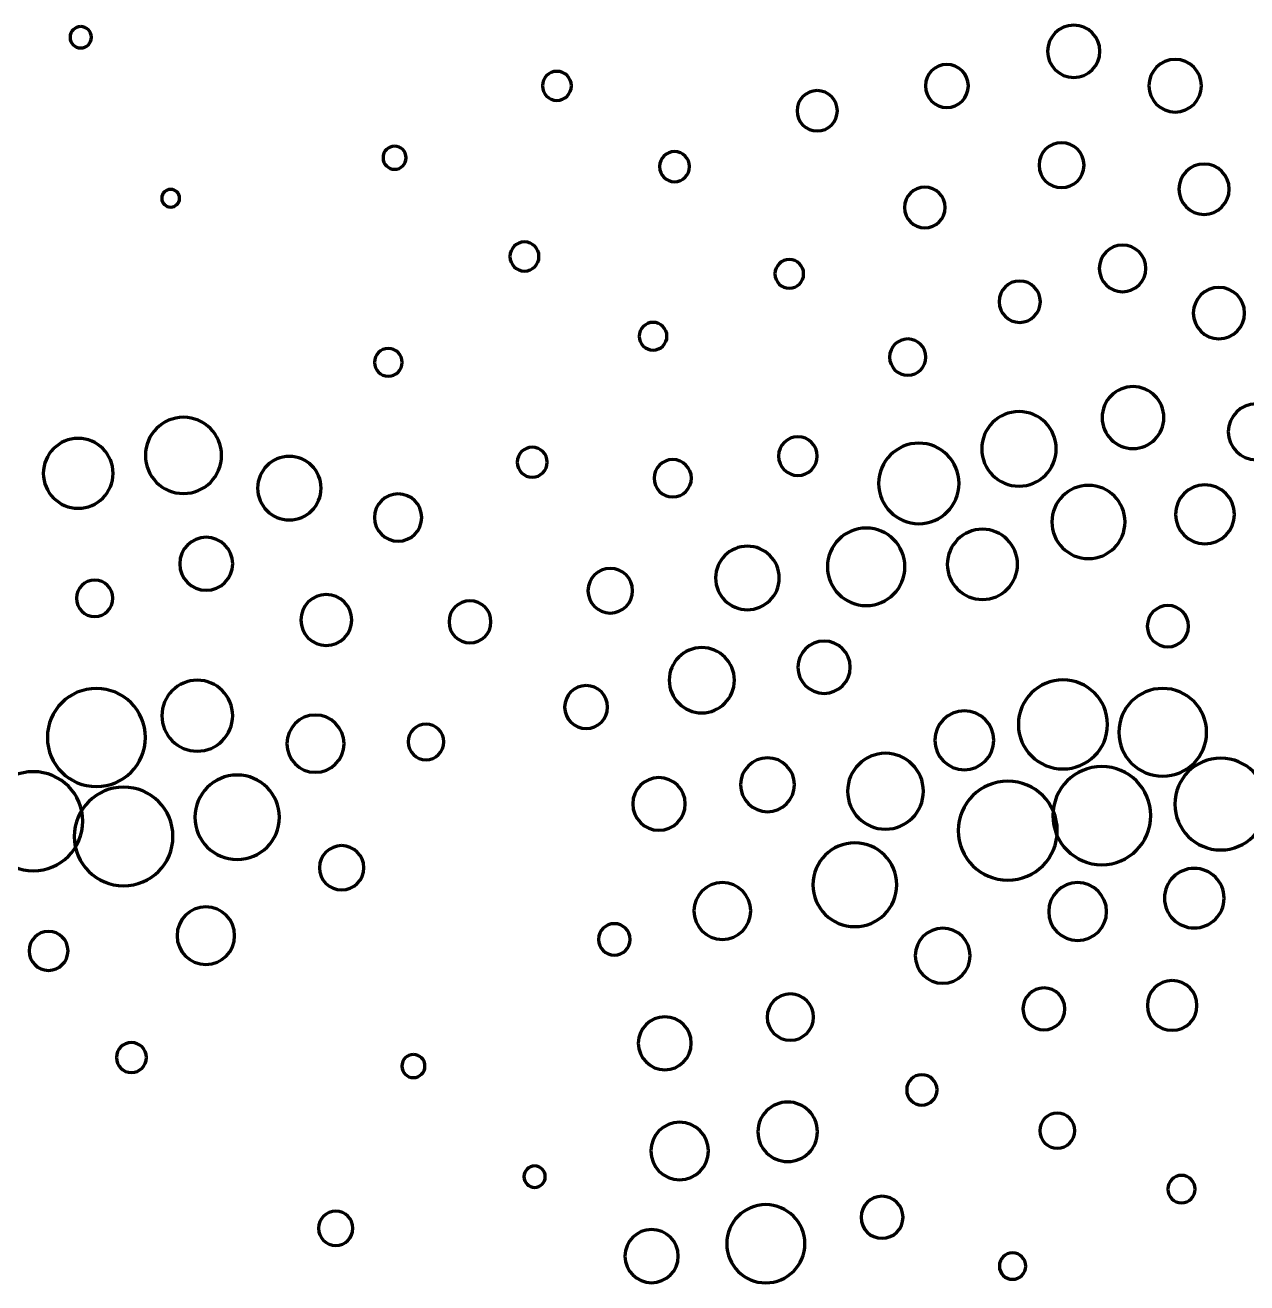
# Model space of a CAD drawing. Header units: inches. Extents: x 41 to 2959, y -2668 to -383.
# Drawn here: x 1374 to 1878, y -1462 to -943 of the extents above; entities that cross this region are included whole.
import ezdxf

# ---------------------------------------------------------------- set-up
doc = ezdxf.new("R2010")
doc.units = ezdxf.units.IN
doc.header["$MEASUREMENT"] = 0
doc.layers.add('Layer 1', color=7, linetype='Continuous')

# ---------------------------------------------------------------- blocks, each defined once
blk = doc.blocks.new('block 3')
at = {"layer": 'Layer 1', "color": 7, "lineweight": 70}
for points in [[(1397.22, -943.47), (1399.66, -943.47), (1401.64, -945.44), (1401.64, -947.88), (1401.64, -950.32), (1399.66, -952.3), (1397.22, -952.3), (1394.78, -952.3), (1392.8, -950.32), (1392.8, -947.88), (1392.8, -945.44), (1394.78, -943.47), (1397.22, -943.47)], [(1806.79, -942.88), (1812.74, -942.88), (1817.57, -947.71), (1817.57, -953.66), (1817.57, -959.62), (1812.74, -964.44), (1806.79, -964.44), (1800.83, -964.44), (1796, -959.62), (1796, -953.66), (1796, -947.71), (1800.83, -942.88), (1806.79, -942.88)], [(1754.44, -959.09), (1759.34, -959.09), (1763.31, -963.06), (1763.31, -967.96), (1763.31, -972.85), (1759.34, -976.82), (1754.44, -976.82), (1749.55, -976.82), (1745.58, -972.85), (1745.58, -967.96), (1745.58, -963.06), (1749.55, -959.09), (1754.44, -959.09)], [(1848.62, -957.02), (1854.61, -957.02), (1859.47, -961.88), (1859.47, -967.87), (1859.47, -973.86), (1854.61, -978.72), (1848.62, -978.72), (1842.63, -978.72), (1837.77, -973.86), (1837.77, -967.87), (1837.77, -961.88), (1842.63, -957.02), (1848.62, -957.02)], [(1593.61, -961.93), (1596.92, -961.93), (1599.6, -964.62), (1599.6, -967.92), (1599.6, -971.23), (1596.92, -973.91), (1593.61, -973.91), (1590.3, -973.91), (1587.62, -971.23), (1587.62, -967.92), (1587.62, -964.62), (1590.3, -961.93), (1593.61, -961.93)], [(1700.96, -969.87), (1705.55, -969.87), (1709.27, -973.6), (1709.27, -978.19), (1709.27, -982.78), (1705.55, -986.51), (1700.96, -986.51), (1696.37, -986.51), (1692.64, -982.78), (1692.64, -978.19), (1692.64, -973.6), (1696.37, -969.87), (1700.96, -969.87)], [(1526.64, -992.8), (1529.27, -992.8), (1531.4, -994.93), (1531.4, -997.56), (1531.4, -1000.19), (1529.27, -1002.32), (1526.64, -1002.32), (1524.01, -1002.32), (1521.88, -1000.19), (1521.88, -997.56), (1521.88, -994.93), (1524.01, -992.8), (1526.64, -992.8)], [(1642.13, -995.04), (1645.55, -995.04), (1648.32, -997.81), (1648.32, -1001.24), (1648.32, -1004.66), (1645.55, -1007.43), (1642.13, -1007.43), (1638.7, -1007.43), (1635.93, -1004.66), (1635.93, -1001.24), (1635.93, -997.81), (1638.7, -995.04), (1642.13, -995.04)], [(1801.75, -991.36), (1806.87, -991.36), (1811.02, -995.51), (1811.02, -1000.63), (1811.02, -1005.75), (1806.87, -1009.9), (1801.75, -1009.9), (1796.63, -1009.9), (1792.47, -1005.75), (1792.47, -1000.63), (1792.47, -995.51), (1796.63, -991.36), (1801.75, -991.36)], [(1860.54, -1000.15), (1866.27, -1000.15), (1870.91, -1004.8), (1870.91, -1010.52), (1870.91, -1016.25), (1866.27, -1020.9), (1860.54, -1020.9), (1854.81, -1020.9), (1850.17, -1016.25), (1850.17, -1010.52), (1850.17, -1004.8), (1854.81, -1000.15), (1860.54, -1000.15)], [(1434.3, -1010.61), (1436.32, -1010.61), (1437.96, -1012.25), (1437.96, -1014.28), (1437.96, -1016.3), (1436.32, -1017.94), (1434.3, -1017.94), (1432.27, -1017.94), (1430.64, -1016.3), (1430.64, -1014.28), (1430.64, -1012.25), (1432.27, -1010.61), (1434.3, -1010.61)], [(1745.37, -1009.69), (1750, -1009.69), (1753.75, -1013.44), (1753.75, -1018.07), (1753.75, -1022.7), (1750, -1026.46), (1745.37, -1026.46), (1740.74, -1026.46), (1736.98, -1022.7), (1736.98, -1018.07), (1736.98, -1013.44), (1740.74, -1009.69), (1745.37, -1009.69)], [(1580.22, -1032.3), (1583.53, -1032.3), (1586.21, -1034.98), (1586.21, -1038.29), (1586.21, -1041.6), (1583.53, -1044.28), (1580.22, -1044.28), (1576.91, -1044.28), (1574.23, -1041.6), (1574.23, -1038.29), (1574.23, -1034.98), (1576.91, -1032.3), (1580.22, -1032.3)], [(1826.91, -1033.57), (1832.22, -1033.57), (1836.52, -1037.88), (1836.52, -1043.19), (1836.52, -1048.5), (1832.22, -1052.81), (1826.91, -1052.81), (1821.6, -1052.81), (1817.29, -1048.5), (1817.29, -1043.19), (1817.29, -1037.88), (1821.6, -1033.57), (1826.91, -1033.57)], [(1689.46, -1039.53), (1692.73, -1039.53), (1695.38, -1042.18), (1695.38, -1045.45), (1695.38, -1048.72), (1692.73, -1051.37), (1689.46, -1051.37), (1686.19, -1051.37), (1683.54, -1048.72), (1683.54, -1045.45), (1683.54, -1042.18), (1686.19, -1039.53), (1689.46, -1039.53)], [(1784.49, -1048.41), (1789.19, -1048.41), (1793.01, -1052.22), (1793.01, -1056.93), (1793.01, -1061.64), (1789.19, -1065.45), (1784.49, -1065.45), (1779.78, -1065.45), (1775.97, -1061.64), (1775.97, -1056.93), (1775.97, -1052.22), (1779.78, -1048.41), (1784.49, -1048.41)], [(1866.68, -1051.06), (1872.52, -1051.06), (1877.25, -1055.79), (1877.25, -1061.63), (1877.25, -1067.47), (1872.52, -1072.21), (1866.68, -1072.21), (1860.83, -1072.21), (1856.1, -1067.47), (1856.1, -1061.63), (1856.1, -1055.79), (1860.83, -1051.06), (1866.68, -1051.06)], [(1633.28, -1065.45), (1636.44, -1065.45), (1639, -1068.01), (1639, -1071.17), (1639, -1074.32), (1636.44, -1076.88), (1633.28, -1076.88), (1630.12, -1076.88), (1627.56, -1074.32), (1627.56, -1071.17), (1627.56, -1068.01), (1630.12, -1065.45), (1633.28, -1065.45)], [(1738.32, -1072.3), (1742.46, -1072.3), (1745.82, -1075.66), (1745.82, -1079.8), (1745.82, -1083.94), (1742.46, -1087.29), (1738.32, -1087.29), (1734.18, -1087.29), (1730.82, -1083.94), (1730.82, -1079.8), (1730.82, -1075.66), (1734.18, -1072.3), (1738.32, -1072.3)], [(1524.04, -1076.23), (1527.2, -1076.23), (1529.76, -1078.79), (1529.76, -1081.95), (1529.76, -1085.11), (1527.2, -1087.67), (1524.04, -1087.67), (1520.89, -1087.67), (1518.33, -1085.11), (1518.33, -1081.95), (1518.33, -1078.79), (1520.89, -1076.23), (1524.04, -1076.23)], [(1831.22, -1091.96), (1838.27, -1091.96), (1843.98, -1097.68), (1843.98, -1104.73), (1843.98, -1111.78), (1838.27, -1117.5), (1831.22, -1117.5), (1824.16, -1117.5), (1818.45, -1111.78), (1818.45, -1104.73), (1818.45, -1097.68), (1824.16, -1091.96), (1831.22, -1091.96)], [(1882.04, -1099.05), (1888.41, -1099.05), (1893.57, -1104.21), (1893.57, -1110.58), (1893.57, -1116.95), (1888.41, -1122.11), (1882.04, -1122.11), (1875.67, -1122.11), (1870.5, -1116.95), (1870.5, -1110.58), (1870.5, -1104.21), (1875.67, -1099.05), (1882.04, -1099.05)], [(1439.58, -1104.61), (1448.26, -1104.61), (1455.29, -1111.65), (1455.29, -1120.32), (1455.29, -1129), (1448.26, -1136.03), (1439.58, -1136.03), (1430.91, -1136.03), (1423.87, -1129), (1423.87, -1120.32), (1423.87, -1111.65), (1430.91, -1104.61), (1439.58, -1104.61)], [(1784.2, -1102.25), (1792.69, -1102.25), (1799.56, -1109.13), (1799.56, -1117.61), (1799.56, -1126.1), (1792.69, -1132.98), (1784.2, -1132.98), (1775.71, -1132.98), (1768.83, -1126.1), (1768.83, -1117.61), (1768.83, -1109.13), (1775.71, -1102.25), (1784.2, -1102.25)], [(1396.17, -1113.3), (1404.13, -1113.3), (1410.58, -1119.75), (1410.58, -1127.71), (1410.58, -1135.66), (1404.13, -1142.11), (1396.17, -1142.11), (1388.22, -1142.11), (1381.77, -1135.66), (1381.77, -1127.71), (1381.77, -1119.75), (1388.22, -1113.3), (1396.17, -1113.3)], [(1692.99, -1112.62), (1697.4, -1112.62), (1700.97, -1116.19), (1700.97, -1120.6), (1700.97, -1125), (1697.4, -1128.57), (1692.99, -1128.57), (1688.59, -1128.57), (1685.02, -1125), (1685.02, -1120.6), (1685.02, -1116.19), (1688.59, -1112.62), (1692.99, -1112.62)], [(1583.43, -1116.92), (1586.85, -1116.92), (1589.62, -1119.69), (1589.62, -1123.12), (1589.62, -1126.54), (1586.85, -1129.31), (1583.43, -1129.31), (1580.01, -1129.31), (1577.23, -1126.54), (1577.23, -1123.12), (1577.23, -1119.69), (1580.01, -1116.92), (1583.43, -1116.92)], [(1742.9, -1115.27), (1752.07, -1115.27), (1759.5, -1122.7), (1759.5, -1131.87), (1759.5, -1141.03), (1752.07, -1148.47), (1742.9, -1148.47), (1733.74, -1148.47), (1726.31, -1141.03), (1726.31, -1131.87), (1726.31, -1122.7), (1733.74, -1115.27), (1742.9, -1115.27)], [(1483.25, -1120.72), (1490.49, -1120.72), (1496.36, -1126.58), (1496.36, -1133.82), (1496.36, -1141.06), (1490.49, -1146.93), (1483.25, -1146.93), (1476.02, -1146.93), (1470.15, -1141.06), (1470.15, -1133.82), (1470.15, -1126.58), (1476.02, -1120.72), (1483.25, -1120.72)], [(1641.39, -1122.02), (1645.65, -1122.02), (1649.1, -1125.47), (1649.1, -1129.72), (1649.1, -1133.98), (1645.65, -1137.42), (1641.39, -1137.42), (1637.14, -1137.42), (1633.69, -1133.98), (1633.69, -1129.72), (1633.69, -1125.47), (1637.14, -1122.02), (1641.39, -1122.02)], [(1812.86, -1132.67), (1821.19, -1132.67), (1827.95, -1139.43), (1827.95, -1147.76), (1827.95, -1156.1), (1821.19, -1162.85), (1812.86, -1162.85), (1804.52, -1162.85), (1797.77, -1156.1), (1797.77, -1147.76), (1797.77, -1139.43), (1804.52, -1132.67), (1812.86, -1132.67)], [(1860.88, -1132.47), (1867.59, -1132.47), (1873.03, -1137.91), (1873.03, -1144.62), (1873.03, -1151.33), (1867.59, -1156.77), (1860.88, -1156.77), (1854.17, -1156.77), (1848.73, -1151.33), (1848.73, -1144.62), (1848.73, -1137.91), (1854.17, -1132.47), (1860.88, -1132.47)], [(1528.11, -1136.18), (1533.5, -1136.18), (1537.86, -1140.55), (1537.86, -1145.93), (1537.86, -1151.32), (1533.5, -1155.69), (1528.11, -1155.69), (1522.72, -1155.69), (1518.35, -1151.32), (1518.35, -1145.93), (1518.35, -1140.55), (1522.72, -1136.18), (1528.11, -1136.18)], [(1721.18, -1150.27), (1730.01, -1150.27), (1737.16, -1157.42), (1737.16, -1166.25), (1737.16, -1175.07), (1730.01, -1182.23), (1721.18, -1182.23), (1712.35, -1182.23), (1705.2, -1175.07), (1705.2, -1166.25), (1705.2, -1157.42), (1712.35, -1150.27), (1721.18, -1150.27)], [(1769.12, -1150.77), (1777.11, -1150.77), (1783.59, -1157.25), (1783.59, -1165.25), (1783.59, -1173.24), (1777.11, -1179.72), (1769.12, -1179.72), (1761.12, -1179.72), (1754.64, -1173.24), (1754.64, -1165.25), (1754.64, -1157.25), (1761.12, -1150.77), (1769.12, -1150.77)], [(1448.96, -1154.08), (1454.99, -1154.08), (1459.88, -1158.97), (1459.88, -1164.99), (1459.88, -1171.02), (1454.99, -1175.91), (1448.96, -1175.91), (1442.93, -1175.91), (1438.04, -1171.02), (1438.04, -1164.99), (1438.04, -1158.97), (1442.93, -1154.08), (1448.96, -1154.08)], [(1672.18, -1157.76), (1679.42, -1157.76), (1685.28, -1163.63), (1685.28, -1170.87), (1685.28, -1178.1), (1679.42, -1183.97), (1672.18, -1183.97), (1664.94, -1183.97), (1659.07, -1178.1), (1659.07, -1170.87), (1659.07, -1163.63), (1664.94, -1157.76), (1672.18, -1157.76)], [(1615.61, -1166.91), (1620.7, -1166.91), (1624.82, -1171.03), (1624.82, -1176.12), (1624.82, -1181.2), (1620.7, -1185.32), (1615.61, -1185.32), (1610.53, -1185.32), (1606.41, -1181.2), (1606.41, -1176.12), (1606.41, -1171.03), (1610.53, -1166.91), (1615.61, -1166.91)], [(1402.96, -1171.75), (1407.1, -1171.75), (1410.46, -1175.1), (1410.46, -1179.24), (1410.46, -1183.38), (1407.1, -1186.74), (1402.96, -1186.74), (1398.82, -1186.74), (1395.47, -1183.38), (1395.47, -1179.24), (1395.47, -1175.1), (1398.82, -1171.75), (1402.96, -1171.75)], [(1498.49, -1177.69), (1504.3, -1177.69), (1509, -1182.4), (1509, -1188.2), (1509, -1194), (1504.3, -1198.7), (1498.49, -1198.7), (1492.69, -1198.7), (1487.99, -1194), (1487.99, -1188.2), (1487.99, -1182.4), (1492.69, -1177.69), (1498.49, -1177.69)], [(1557.75, -1180.29), (1562.54, -1180.29), (1566.42, -1184.17), (1566.42, -1188.95), (1566.42, -1193.73), (1562.54, -1197.61), (1557.75, -1197.61), (1552.97, -1197.61), (1549.1, -1193.73), (1549.1, -1188.95), (1549.1, -1184.17), (1552.97, -1180.29), (1557.75, -1180.29)], [(1845.63, -1182.22), (1850.34, -1182.22), (1854.15, -1186.04), (1854.15, -1190.75), (1854.15, -1195.45), (1850.34, -1199.27), (1845.63, -1199.27), (1840.92, -1199.27), (1837.11, -1195.45), (1837.11, -1190.75), (1837.11, -1186.04), (1840.92, -1182.22), (1845.63, -1182.22)], [(1703.8, -1196.9), (1709.75, -1196.9), (1714.58, -1201.72), (1714.58, -1207.67), (1714.58, -1213.63), (1709.75, -1218.45), (1703.8, -1218.45), (1697.84, -1218.45), (1693.02, -1213.63), (1693.02, -1207.67), (1693.02, -1201.72), (1697.84, -1196.9), (1703.8, -1196.9)], [(1653.36, -1199.58), (1660.79, -1199.58), (1666.81, -1205.6), (1666.81, -1213.03), (1666.81, -1220.46), (1660.79, -1226.48), (1653.36, -1226.48), (1645.93, -1226.48), (1639.91, -1220.46), (1639.91, -1213.03), (1639.91, -1205.6), (1645.93, -1199.58), (1653.36, -1199.58)], [(1445.27, -1213.04), (1453.34, -1213.04), (1459.89, -1219.58), (1459.89, -1227.65), (1459.89, -1235.72), (1453.34, -1242.27), (1445.27, -1242.27), (1437.2, -1242.27), (1430.66, -1235.72), (1430.66, -1227.65), (1430.66, -1219.58), (1437.2, -1213.04), (1445.27, -1213.04)], [(1802.34, -1212.89), (1812.48, -1212.89), (1820.71, -1221.12), (1820.71, -1231.27), (1820.71, -1241.42), (1812.48, -1249.64), (1802.34, -1249.64), (1792.19, -1249.64), (1783.96, -1241.42), (1783.96, -1231.27), (1783.96, -1221.12), (1792.19, -1212.89), (1802.34, -1212.89)], [(1403.67, -1216.43), (1414.84, -1216.43), (1423.89, -1225.48), (1423.89, -1236.66), (1423.89, -1247.83), (1414.84, -1256.88), (1403.67, -1256.88), (1392.5, -1256.88), (1383.45, -1247.83), (1383.45, -1236.66), (1383.45, -1225.48), (1392.5, -1216.43), (1403.67, -1216.43)], [(1605.66, -1215.25), (1610.56, -1215.25), (1614.53, -1219.22), (1614.53, -1224.12), (1614.53, -1229.01), (1610.56, -1232.98), (1605.66, -1232.98), (1600.77, -1232.98), (1596.8, -1229.01), (1596.8, -1224.12), (1596.8, -1219.22), (1600.77, -1215.25), (1605.66, -1215.25)], [(1843.47, -1216.42), (1853.46, -1216.42), (1861.57, -1224.52), (1861.57, -1234.52), (1861.57, -1244.52), (1853.46, -1252.62), (1843.47, -1252.62), (1833.46, -1252.62), (1825.36, -1244.52), (1825.36, -1234.52), (1825.36, -1224.52), (1833.46, -1216.42), (1843.47, -1216.42)], [(1494, -1227.4), (1500.52, -1227.4), (1505.8, -1232.68), (1505.8, -1239.2), (1505.8, -1245.72), (1500.52, -1251.01), (1494, -1251.01), (1487.48, -1251.01), (1482.19, -1245.72), (1482.19, -1239.2), (1482.19, -1232.68), (1487.48, -1227.4), (1494, -1227.4)], [(1761.66, -1225.62), (1768.37, -1225.62), (1773.81, -1231.06), (1773.81, -1237.77), (1773.81, -1244.48), (1768.37, -1249.92), (1761.66, -1249.92), (1754.95, -1249.92), (1749.51, -1244.48), (1749.51, -1237.77), (1749.51, -1231.06), (1754.95, -1225.62), (1761.66, -1225.62)], [(1539.62, -1231.12), (1543.68, -1231.12), (1546.97, -1234.41), (1546.97, -1238.47), (1546.97, -1242.54), (1543.68, -1245.83), (1539.62, -1245.83), (1535.55, -1245.83), (1532.26, -1242.54), (1532.26, -1238.47), (1532.26, -1234.41), (1535.55, -1231.12), (1539.62, -1231.12)], [(1729.13, -1243.17), (1737.77, -1243.17), (1744.77, -1250.17), (1744.77, -1258.81), (1744.77, -1267.44), (1737.77, -1274.44), (1729.13, -1274.44), (1720.49, -1274.44), (1713.49, -1267.44), (1713.49, -1258.81), (1713.49, -1250.17), (1720.49, -1243.17), (1729.13, -1243.17)], [(1680.47, -1245.02), (1686.61, -1245.02), (1691.59, -1250), (1691.59, -1256.14), (1691.59, -1262.29), (1686.61, -1267.26), (1680.47, -1267.26), (1674.32, -1267.26), (1669.35, -1262.29), (1669.35, -1256.14), (1669.35, -1250), (1674.32, -1245.02), (1680.47, -1245.02)], [(1818.36, -1248.66), (1829.53, -1248.66), (1838.58, -1257.71), (1838.58, -1268.88), (1838.58, -1280.05), (1829.53, -1289.1), (1818.36, -1289.1), (1807.19, -1289.1), (1798.14, -1280.05), (1798.14, -1268.88), (1798.14, -1257.71), (1807.19, -1248.66), (1818.36, -1248.66)], [(1867.4, -1245.17), (1877.85, -1245.17), (1886.33, -1253.64), (1886.33, -1264.09), (1886.33, -1274.54), (1877.85, -1283.02), (1867.4, -1283.02), (1856.95, -1283.02), (1848.48, -1274.54), (1848.48, -1264.09), (1848.48, -1253.64), (1856.95, -1245.17), (1867.4, -1245.17)], [(1377.66, -1250.75), (1388.94, -1250.75), (1398.09, -1259.9), (1398.09, -1271.18), (1398.09, -1282.47), (1388.94, -1291.61), (1377.66, -1291.61), (1366.38, -1291.61), (1357.23, -1282.47), (1357.23, -1271.18), (1357.23, -1259.9), (1366.38, -1250.75), (1377.66, -1250.75)], [(1461.73, -1252.14), (1471.34, -1252.14), (1479.14, -1259.93), (1479.14, -1269.56), (1479.14, -1279.18), (1471.34, -1286.97), (1461.73, -1286.97), (1452.1, -1286.97), (1444.31, -1279.18), (1444.31, -1269.56), (1444.31, -1259.93), (1452.1, -1252.14), (1461.73, -1252.14)], [(1635.7, -1253.19), (1641.69, -1253.19), (1646.55, -1258.05), (1646.55, -1264.04), (1646.55, -1270.03), (1641.69, -1274.89), (1635.7, -1274.89), (1629.71, -1274.89), (1624.86, -1270.03), (1624.86, -1264.04), (1624.86, -1258.05), (1629.71, -1253.19), (1635.7, -1253.19)], [(1779.57, -1254.64), (1790.86, -1254.64), (1800, -1263.79), (1800, -1275.07), (1800, -1286.35), (1790.86, -1295.5), (1779.57, -1295.5), (1768.29, -1295.5), (1759.14, -1286.35), (1759.14, -1275.07), (1759.14, -1263.79), (1768.29, -1254.64), (1779.57, -1254.64)], [(1414.89, -1257.11), (1426.13, -1257.11), (1435.25, -1266.22), (1435.25, -1277.47), (1435.25, -1288.71), (1426.13, -1297.83), (1414.89, -1297.83), (1403.64, -1297.83), (1394.53, -1288.71), (1394.53, -1277.47), (1394.53, -1266.22), (1403.64, -1257.11), (1414.89, -1257.11)], [(1716.51, -1280.09), (1726.05, -1280.09), (1733.79, -1287.82), (1733.79, -1297.37), (1733.79, -1306.91), (1726.05, -1314.65), (1716.51, -1314.65), (1706.96, -1314.65), (1699.23, -1306.91), (1699.23, -1297.37), (1699.23, -1287.82), (1706.96, -1280.09), (1716.51, -1280.09)], [(1504.82, -1281.23), (1509.87, -1281.23), (1513.96, -1285.32), (1513.96, -1290.37), (1513.96, -1295.42), (1509.87, -1299.51), (1504.82, -1299.51), (1499.77, -1299.51), (1495.68, -1295.42), (1495.68, -1290.37), (1495.68, -1285.32), (1499.77, -1281.23), (1504.82, -1281.23)], [(1856.49, -1290.62), (1863.28, -1290.62), (1868.78, -1296.12), (1868.78, -1302.91), (1868.78, -1309.69), (1863.28, -1315.19), (1856.49, -1315.19), (1849.71, -1315.19), (1844.21, -1309.69), (1844.21, -1302.91), (1844.21, -1296.12), (1849.71, -1290.62), (1856.49, -1290.62)], [(1661.85, -1296.44), (1668.33, -1296.44), (1673.58, -1301.69), (1673.58, -1308.17), (1673.58, -1314.66), (1668.33, -1319.91), (1661.85, -1319.91), (1655.36, -1319.91), (1650.11, -1314.66), (1650.11, -1308.17), (1650.11, -1301.69), (1655.36, -1296.44), (1661.85, -1296.44)], [(1808.39, -1296.48), (1814.99, -1296.48), (1820.33, -1301.83), (1820.33, -1308.42), (1820.33, -1315.02), (1814.99, -1320.37), (1808.39, -1320.37), (1801.79, -1320.37), (1796.45, -1315.02), (1796.45, -1308.42), (1796.45, -1301.83), (1801.79, -1296.48), (1808.39, -1296.48)], [(1448.82, -1306.5), (1455.37, -1306.5), (1460.69, -1311.82), (1460.69, -1318.38), (1460.69, -1324.94), (1455.37, -1330.25), (1448.82, -1330.25), (1442.26, -1330.25), (1436.94, -1324.94), (1436.94, -1318.38), (1436.94, -1311.82), (1442.26, -1306.5), (1448.82, -1306.5)], [(1383.92, -1316.6), (1388.36, -1316.6), (1391.96, -1320.2), (1391.96, -1324.64), (1391.96, -1329.08), (1388.36, -1332.69), (1383.92, -1332.69), (1379.48, -1332.69), (1375.88, -1329.08), (1375.88, -1324.64), (1375.88, -1320.2), (1379.48, -1316.6), (1383.92, -1316.6)], [(1617.28, -1313.43), (1620.86, -1313.43), (1623.76, -1316.33), (1623.76, -1319.9), (1623.76, -1323.47), (1620.86, -1326.37), (1617.28, -1326.37), (1613.71, -1326.37), (1610.82, -1323.47), (1610.82, -1319.9), (1610.82, -1316.33), (1613.71, -1313.43), (1617.28, -1313.43)], [(1752.74, -1315.33), (1759, -1315.33), (1764.07, -1320.4), (1764.07, -1326.66), (1764.07, -1332.92), (1759, -1337.99), (1752.74, -1337.99), (1746.48, -1337.99), (1741.41, -1332.92), (1741.41, -1326.66), (1741.41, -1320.4), (1746.48, -1315.33), (1752.74, -1315.33)], [(1847.37, -1336.93), (1853.02, -1336.93), (1857.6, -1341.51), (1857.6, -1347.17), (1857.6, -1352.82), (1853.02, -1357.4), (1847.37, -1357.4), (1841.72, -1357.4), (1837.14, -1352.82), (1837.14, -1347.17), (1837.14, -1341.51), (1841.72, -1336.93), (1847.37, -1336.93)], [(1689.89, -1342.39), (1695.16, -1342.39), (1699.44, -1346.66), (1699.44, -1351.93), (1699.44, -1357.21), (1695.16, -1361.48), (1689.89, -1361.48), (1684.61, -1361.48), (1680.34, -1357.21), (1680.34, -1351.93), (1680.34, -1346.66), (1684.61, -1342.39), (1689.89, -1342.39)], [(1794.49, -1339.92), (1799.27, -1339.92), (1803.14, -1343.79), (1803.14, -1348.57), (1803.14, -1353.36), (1799.27, -1357.23), (1794.49, -1357.23), (1789.7, -1357.23), (1785.83, -1353.36), (1785.83, -1348.57), (1785.83, -1343.79), (1789.7, -1339.92), (1794.49, -1339.92)], [(1638.11, -1351.84), (1644.14, -1351.84), (1649.03, -1356.72), (1649.03, -1362.75), (1649.03, -1368.78), (1644.14, -1373.67), (1638.11, -1373.67), (1632.08, -1373.67), (1627.19, -1368.78), (1627.19, -1362.75), (1627.19, -1356.72), (1632.08, -1351.84), (1638.11, -1351.84)], [(1418.1, -1362.43), (1421.52, -1362.43), (1424.29, -1365.2), (1424.29, -1368.62), (1424.29, -1372.04), (1421.52, -1374.82), (1418.1, -1374.82), (1414.68, -1374.82), (1411.9, -1372.04), (1411.9, -1368.62), (1411.9, -1365.2), (1414.68, -1362.43), (1418.1, -1362.43)], [(1534.43, -1367.39), (1537.06, -1367.39), (1539.19, -1369.52), (1539.19, -1372.15), (1539.19, -1374.78), (1537.06, -1376.91), (1534.43, -1376.91), (1531.8, -1376.91), (1529.67, -1374.78), (1529.67, -1372.15), (1529.67, -1369.52), (1531.8, -1367.39), (1534.43, -1367.39)], [(1744.13, -1375.72), (1747.59, -1375.72), (1750.4, -1378.53), (1750.4, -1381.99), (1750.4, -1385.45), (1747.59, -1388.25), (1744.13, -1388.25), (1740.67, -1388.25), (1737.87, -1385.45), (1737.87, -1381.99), (1737.87, -1378.53), (1740.67, -1375.72), (1744.13, -1375.72)], [(1688.79, -1386.98), (1695.58, -1386.98), (1701.08, -1392.48), (1701.08, -1399.26), (1701.08, -1406.05), (1695.58, -1411.55), (1688.79, -1411.55), (1682.01, -1411.55), (1676.51, -1406.05), (1676.51, -1399.26), (1676.51, -1392.48), (1682.01, -1386.98), (1688.79, -1386.98)], [(1799.96, -1391.58), (1803.95, -1391.58), (1807.19, -1394.81), (1807.19, -1398.8), (1807.19, -1402.79), (1803.95, -1406.02), (1799.96, -1406.02), (1795.98, -1406.02), (1792.74, -1402.79), (1792.74, -1398.8), (1792.74, -1394.81), (1795.98, -1391.58), (1799.96, -1391.58)], [(1644.21, -1395.29), (1650.77, -1395.29), (1656.09, -1400.61), (1656.09, -1407.17), (1656.09, -1413.73), (1650.77, -1419.04), (1644.21, -1419.04), (1637.66, -1419.04), (1632.34, -1413.73), (1632.34, -1407.17), (1632.34, -1400.61), (1637.66, -1395.29), (1644.21, -1395.29)], [(1584.41, -1413.35), (1586.85, -1413.35), (1588.83, -1415.32), (1588.83, -1417.76), (1588.83, -1420.2), (1586.85, -1422.18), (1584.41, -1422.18), (1581.97, -1422.18), (1580, -1420.2), (1580, -1417.76), (1580, -1415.32), (1581.97, -1413.35), (1584.41, -1413.35)], [(1851.22, -1417.23), (1854.34, -1417.23), (1856.87, -1419.75), (1856.87, -1422.87), (1856.87, -1425.99), (1854.34, -1428.52), (1851.22, -1428.52), (1848.1, -1428.52), (1845.57, -1425.99), (1845.57, -1422.87), (1845.57, -1419.75), (1848.1, -1417.23), (1851.22, -1417.23)], [(1727.71, -1425.86), (1732.49, -1425.86), (1736.37, -1429.74), (1736.37, -1434.52), (1736.37, -1439.3), (1732.49, -1443.18), (1727.71, -1443.18), (1722.93, -1443.18), (1719.05, -1439.3), (1719.05, -1434.52), (1719.05, -1429.74), (1722.93, -1425.86), (1727.71, -1425.86)], [(1679.76, -1429.31), (1688.66, -1429.31), (1695.88, -1436.53), (1695.88, -1445.43), (1695.88, -1454.33), (1688.66, -1461.55), (1679.76, -1461.55), (1670.86, -1461.55), (1663.65, -1454.33), (1663.65, -1445.43), (1663.65, -1436.53), (1670.86, -1429.31), (1679.76, -1429.31)], [(1502.41, -1431.97), (1506.32, -1431.97), (1509.5, -1435.14), (1509.5, -1439.06), (1509.5, -1442.97), (1506.32, -1446.14), (1502.41, -1446.14), (1498.5, -1446.14), (1495.32, -1442.97), (1495.32, -1439.06), (1495.32, -1435.14), (1498.5, -1431.97), (1502.41, -1431.97)], [(1632.66, -1439.54), (1638.73, -1439.54), (1643.65, -1444.46), (1643.65, -1450.53), (1643.65, -1456.59), (1638.73, -1461.51), (1632.66, -1461.51), (1626.59, -1461.51), (1621.68, -1456.59), (1621.68, -1450.53), (1621.68, -1444.46), (1626.59, -1439.54), (1632.66, -1439.54)], [(1781.55, -1449.21), (1784.56, -1449.21), (1787, -1451.64), (1787, -1454.65), (1787, -1457.65), (1784.56, -1460.09), (1781.55, -1460.09), (1778.55, -1460.09), (1776.11, -1457.65), (1776.11, -1454.65), (1776.11, -1451.64), (1778.55, -1449.21), (1781.55, -1449.21)]]:
    blk.add_open_spline(points, degree=3, knots=[0, 0, 0, 0, 1, 1, 1, 2, 2, 2, 3, 3, 3, 4, 4, 4, 4], dxfattribs=at)
blk = doc.blocks.new('block 2')
at = {"layer": 'Layer 1'}
blk.add_blockref('block 3', (0, 0), dxfattribs=at)

msp = doc.modelspace()

# ---------------------------------------------------------------- block references
at = {"layer": 'Layer 1'}
msp.add_blockref('block 2', (0, 0), dxfattribs=at)

doc.saveas('drawing.dxf')
